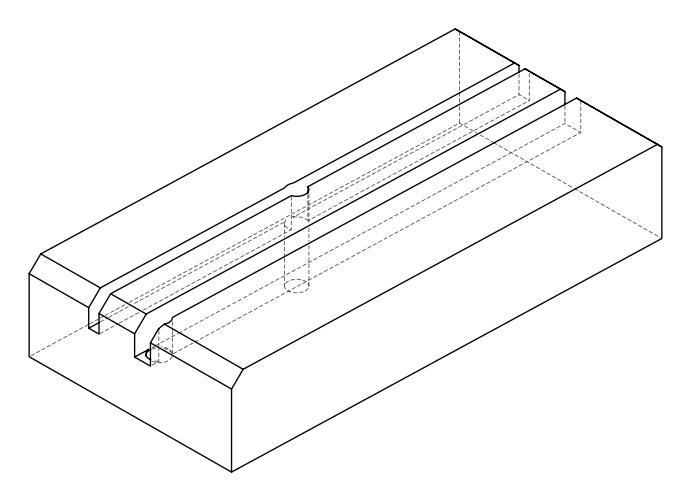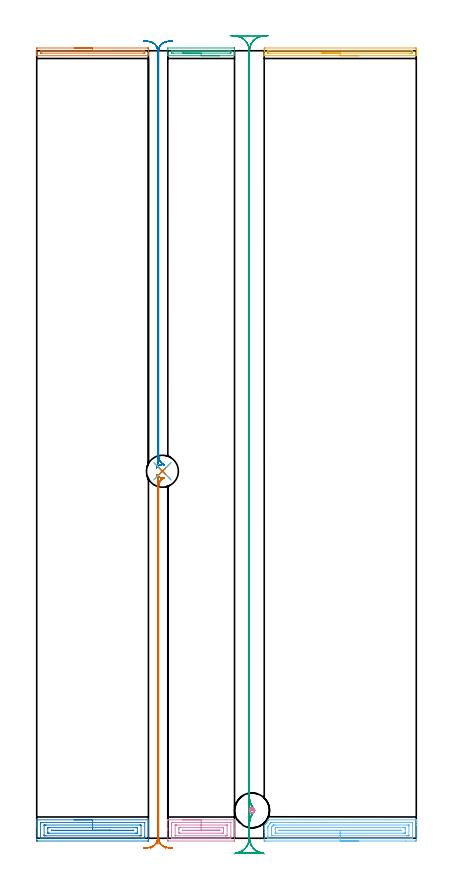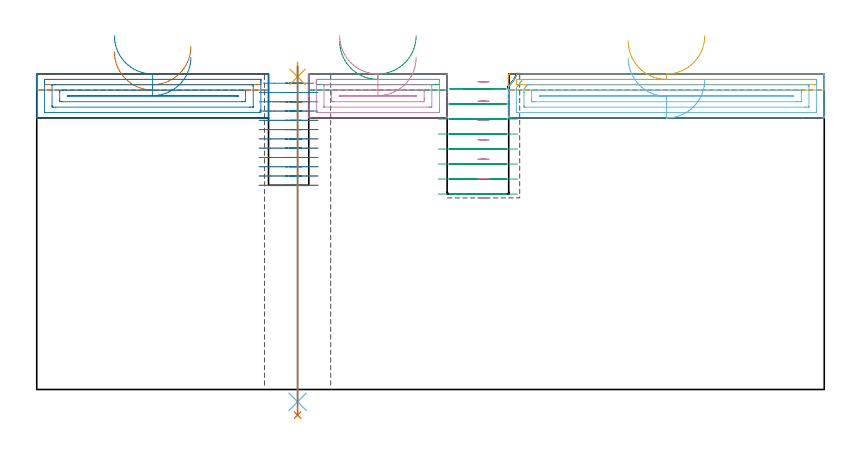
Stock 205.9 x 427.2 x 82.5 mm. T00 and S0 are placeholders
(PLAN: 13 operations, 5 tool changes, 48.9 min)
(1 AREA_MILL | FG_CHAMFER_SURFACE | UGT0205_001 | 1.13 min | 560 mm3)
(2 AREA_MILL_1 | FG_CHAMFER_SURFACE_1 | UGT0205_001 | 2.59 min | 4429 mm3)
(3 AREA_MILL_2 | FG_CHAMFER_SURFACE_2 | UGT0205_001 | 0.74 min | 368 mm3)
(4 AREA_MILL_3 | FG_CHAMFER_SURFACE_3 | UGT0205_001 | 1.61 min | 3001 mm3)
(5 AREA_MILL_4 | FG_CHAMFER_SURFACE_4 | UGT0205_001 | 1.48 min | 805 mm3)
(6 AREA_MILL_5 | FG_CHAMFER_SURFACE_5 | UGT0205_001 | 3.45 min | 5776 mm3)
(7 MILL_RECTANGULAR_SLOT | SLOT_RECTANGULAR | NXT0201_013 | Follow Part, ap 2.5, ae 75% | 10.15 min | 61553 mm3)
(8 MILL_RECTANGULAR_SLOT_1 | SLOT_RECTANGULAR_1 | NXT0201_013 | Follow Part, ap 2.5, ae 75% | 11.62 min | 69636 mm3)
(9 MILL_RECTANGULAR_SLOT_2 | SLOT_RECTANGULAR_2 | UGT0201_008 | Follow Part, ap 4, ae 75% | 14.98 min | 216012 mm3)
(10 MILL_BLIND_HOLE_FROM_SOLID_MATERIAL | STEP1POCKET | UGT0201_008 | Spiral | 0.39 min | 415 mm3)
(11 SPOT_DRILL | STEP1HOLE | NXT0321_9005460120000 | 0.03 min | 0 mm3)
(12 DRILL_THROUGH_HOLE_INTO_CENTER | STEP1HOLE | NXT0301_065 | 0.35 min | 3497 mm3)
(13 DRILL_TO_ENLARGE_THROUGH_HOLE | STEP1HOLE | UGT0301_244 | 0.37 min | 9830 mm3)
(TOOL UGT0205_001 | Chamfer Mill 20 x 3 x 45 deg. | D20 FL50 Z2)
(TOOL NXT0201_013 | ENDMILL 10mm | D10 FL30 Z4)
(TOOL UGT0201_008 | End Mill 16 mm | D16 FL32 Z4)
(TOOL NXT0321_9005460120000 | NC Spot Drill, 142deg, 12mm, Carbide, Uncoated | D12 PA142 FL30 Z2)
(TOOL NXT0301_065 | Carbide Drill 9.4mm [860.1-0940-075A1-MM 2214] | D9.4 PA140 FL98 Z2)
(TOOL UGT0301_244 | Twist Drill 17.3 mm | D17.3 PA118 FL130 Z2)
(OP 1 AREA_MILL)
G17 G21 G94 G90
T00 M6
G54
G17 G0 G90 X20.3 Y428.7 S1061 M3
G43 Z92.5 H0
Z88.3
G94 G1 X20.338 Z87.428 F250.
X20.452 Z86.564
X20.641 Z85.712
X20.903 Z84.88
X21.237 Z84.074
X21.64 Z83.3
X22.108 Z82.564
X22.64 Z81.872
X23.229 Z81.229
X23.872 Z80.64
X24.564 Z80.109
X25.3 Z79.64
X26.074 Z79.237
X26.88 Z78.903
X27.712 Z78.641
X28.564 Z78.452
X29.428 Z78.338
X30.3 Z78.3
X60.054
X60.321 Y428.698 Z78.302
X60.598 Y428.691 Z78.306
X60.6 Y428.548 Z78.449
Y428.349 Z78.649
Y426.6 Z80.396
Y426.2 Z80.799
Y425.251 Z81.747
Y424.851 Z82.147
Y424.66 Z82.338
X60.598 Y424.579 Z82.414
X60.59 Y424.503 Z82.489
X60.498 Y424.5 Z82.5
X0.102
X0.01 Y424.503 Z82.489
X0.002 Y424.579 Z82.414
X0. Y424.661 Z82.337
Y425.252 Z81.747
Y426.2 Z80.799
Y426.6 Z80.396
Y426.8 Z80.197
Y428.548 Z78.449
X0.002 Y428.691 Z78.306
X0.28 Y428.7 Z78.3
X30.3
Y427.286 Z79.714
X57.581
X58.278 Y427.284 Z79.716
X58.473 Y427.282 Z79.718
X58.575 Y427.279 Z79.721
X58.59 Y427.246 Z79.754
X58.596 Y427.161 Z79.839
X58.599 Y426.6 Z80.4
Y426.284 Z80.716
X58.592 Y425.966 Z81.034
X58.59 Y425.927 Z81.073
X58.579 Y425.921 Z81.079
X58.539 Y425.918 Z81.082
X58.452 Y425.916 Z81.084
X58.278 Y425.915 Z81.085
X58.086 Y425.914 Z81.086
X3.019
X2.322 Y425.916 Z81.084
X2.127 Y425.918 Z81.082
X2.025 Y425.921 Z81.079
X2.01 Y425.954 Z81.046
X2.004 Y426.039 Z80.961
X2.001 Y426.6 Z80.4
Y426.916 Z80.084
X2.008 Y427.234 Z79.766
X2.01 Y427.273 Z79.727
X2.021 Y427.279 Z79.721
X2.061 Y427.282 Z79.718
X2.148 Y427.284 Z79.716
X2.322 Y427.285 Z79.715
X2.514 Y427.286 Z79.714
X30.3
X31.172 Z79.752
X32.037 Z79.866
X32.888 Z80.055
X33.72 Z80.317
X34.526 Z80.651
X35.3 Z81.054
X36.036 Z81.523
X36.728 Z82.054
X37.371 Z82.643
X37.96 Z83.286
X38.492 Z83.978
X38.96 Z84.714
X39.363 Z85.488
X39.697 Z86.294
X39.959 Z87.126
X40.148 Z87.978
X40.262 Z88.843
X40.3 Z89.714
G0 Z92.5
M5
M2
(OP 2 AREA_MILL_1)
G17 G21 G94 G90
T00 M6
G54
G17 G0 G90 X20.3 Y10. S1061 M3
G43 Z92.5 H0
G94 G1 X20.338 Z91.628 F250.
X20.452 Z90.763
X20.641 Z89.912
X20.903 Z89.08
X21.237 Z88.274
X21.64 Z87.5
X22.108 Z86.764
X22.64 Z86.072
X23.229 Z85.429
X23.872 Z84.839
X24.564 Z84.308
X25.3 Z83.84
X26.074 Z83.437
X26.88 Z83.103
X27.712 Z82.841
X28.564 Z82.652
X29.428 Z82.538
X30.3 Z82.5
X60.498
X60.59 Y9.994 Z82.492
X60.6 Y9.79 Z82.288
Y8.182 Z80.68
Y7.778 Z80.274
Y7.576 Z80.073
Y6.896 Z79.393
Y6.694 Z79.192
Y6.014 Z78.507
Y-0.5 Z71.996
X60.596 Y-1.042 Z71.455
X60.592 Y-1.491 Z71.005
X60.51 Y-1.494 Z71.003
X60.054 Y-1.5 Z71.
X0.546
X0.114 Y-1.495 Z71.002
X0.01 Y-1.491 Z71.005
X0. Y-1.382 Z71.115
Y6.014 Z78.507
Y6.694 Z79.192
Y6.896 Z79.393
Y7.576 Z80.073
Y7.778 Z80.274
Y8.182 Z80.68
Y9.138 Z81.637
Y9.542 Z82.04
X0.001 Y9.792 Z82.29
X0.01 Y9.994 Z82.492
X0.102 Y10. Z82.5
X30.3
Y8.586 Z81.086
X58.353 Y8.585 Z81.085
X58.491 Y8.584 Z81.084
X58.559 Y8.581 Z81.081
X58.586 Y8.579 Z81.079
X58.59 Y8.561 Z81.061
X58.595 Y8.498 Z80.998
X58.599 Y8.341 Z80.841
Y0.722 Z73.222
X58.598 Y0.405 Z72.905
X58.59 Y0.083 Z72.583
X58.574 Y-0.079 Z72.421
X58.203 Y-0.086 Z72.414
X2.247
X2.109 Y-0.084 Z72.416
X2.041 Y-0.081 Z72.419
X2.014 Y-0.079 Z72.421
X2.01 Y-0.061 Z72.439
X2.005 Y0.002 Z72.502
X2.001 Y0.159 Z72.659
Y7.778 Z80.278
X2.002 Y8.095 Z80.595
X2.01 Y8.417 Z80.917
X2.026 Y8.579 Z81.079
X2.397 Y8.585 Z81.085
X30.3 Y8.586 Z81.086
Y7.171 Z79.671
X55.613
X56.226 Y7.17 Z79.67
X56.501 Y7.166 Z79.666
X56.584 Y7.165 Z79.665
X56.594 Y6.993 Z79.493
X56.598 Y6.896 Z79.396
X56.6 Y6.798 Z79.298
X56.599 Y1.507 Z74.007
X56.595 Y1.409 Z73.909
X56.59 Y1.345 Z73.845
X56.582 Y1.335 Z73.835
X56.57 Y1.333 Z73.833
X56.501 Y1.331 Z73.831
X55.891 Y1.329 Z73.829
X55.613 Y1.328 Z73.828
X4.987 Y1.329 Z73.829
X4.374 Y1.33 Z73.83
X4.098 Y1.333 Z73.833
X4.016 Y1.335 Z73.835
X4.006 Y1.507 Z74.007
X4.002 Y1.604 Z74.104
X4. Y1.702 Z74.202
X4.001 Y6.993 Z79.493
X4.005 Y7.091 Z79.591
X4.01 Y7.155 Z79.655
X4.018 Y7.165 Z79.665
X4.03 Y7.167 Z79.667
X4.098 Y7.169 Z79.669
X4.709 Y7.171 Z79.671
X4.987
X30.3
Y5.757 Z78.257
X53.837
X54.097 Y5.756 Z78.256
X54.534 Y5.752 Z78.252
X54.577 Y5.751 Z78.251
X54.59 Y5.698 Z78.198
X54.594 Y5.551 Z78.051
X54.6 Y5.257 Z77.757
Y3.368 Z75.868
X54.596 Y2.989 Z75.489
X54.592 Y2.8 Z75.3
X54.59 Y2.758 Z75.258
X54.555 Y2.75 Z75.25
X54.462 Y2.747 Z75.247
X53.837 Y2.743 Z75.243
X53.578
X6.763
X6.503 Y2.744 Z75.244
X6.066 Y2.748 Z75.248
X6.023 Y2.749 Z75.249
X6.01 Y2.802 Z75.302
X6.006 Y2.949 Z75.449
X6. Y3.243 Z75.743
Y5.132 Z77.632
X6.004 Y5.511 Z78.011
X6.008 Y5.7 Z78.2
X6.01 Y5.742 Z78.242
X6.045 Y5.75 Z78.25
X6.138 Y5.753 Z78.253
X6.763 Y5.757 Z78.257
X7.022
X30.3
Y4.343 Z76.843
X52.154
X52.342 Y4.342 Z76.842
X52.467 Y4.34 Z76.84
X52.565 Y4.336 Z76.836
X52.592 Y4.332 Z76.832
X52.593 Y4.325 Z76.825
X52.597 Y4.25 Z76.75
Y4.183 Z76.683
X52.595 Y4.168 Z76.668
X52.593 Y4.165 Z76.665
X52.56 Y4.162 Z76.662
X52.436 Y4.159 Z76.659
X52.248 Y4.157 Z76.657
X52.154
X8.446
X8.258 Y4.158 Z76.658
X8.133 Y4.16 Z76.66
X8.034 Y4.164 Z76.664
X8.008 Y4.168 Z76.668
X8.007 Y4.175 Z76.675
X8.002 Y4.25 Z76.75
X8.003 Y4.317 Z76.817
X8.005 Y4.332 Z76.832
X8.007 Y4.335 Z76.835
X8.04 Y4.338 Z76.838
X8.165 Y4.341 Z76.841
X8.352 Y4.343 Z76.843
X8.446
X30.3
X31.172 Z76.881
X32.036 Z76.995
X32.888 Z77.184
X33.72 Z77.446
X34.526 Z77.78
X35.3 Z78.183
X36.036 Z78.652
X36.728 Z79.183
X37.371 Z79.772
X37.96 Z80.415
X38.492 Z81.107
X38.96 Z81.843
X39.363 Z82.617
X39.697 Z83.423
X39.959 Z84.255
X40.148 Z85.107
X40.262 Z85.972
X40.3 Z86.843
G0 Z92.5
M5
M2
(OP 3 AREA_MILL_2)
G17 G21 G94 G90
T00 M6
G54
G17 G0 G90 X99.2 Y424.5 S1061 M3
G43 Z92.5 H0
G94 G1 X99.162 Z91.628 F250.
X99.048 Z90.763
X98.859 Z89.912
X98.597 Z89.08
X98.263 Z88.274
X97.86 Z87.5
X97.392 Z86.764
X96.86 Z86.072
X96.271 Z85.429
X95.628 Z84.839
X94.936 Z84.308
X94.2 Z83.84
X93.426 Z83.437
X92.62 Z83.103
X91.788 Z82.841
X90.936 Z82.652
X90.072 Z82.538
X89.2 Z82.5
X71.118
X71.11 Y424.505 Z82.494
X71.1 Y424.529 Z82.47
Y428.693 Z78.307
X71.118 Y428.7 Z78.3
X107.018
X107.282 Y428.695 Z78.305
X107.3 Y428.693 Z78.307
X107.299 Y424.528 Z82.471
X107.29 Y424.505 Z82.494
X107.281 Y424.5 Z82.5
X89.2
Y425.914 Z81.086
X74.015
X73.324 Y425.917 Z81.083
X73.128 Y425.919 Z81.081
X73.108 Y425.923 Z81.077
X73.106 Y425.927 Z81.073
X73.101 Y425.946 Z81.054
X73.1 Y426.6 Z80.4
X73.101 Y426.821 Z80.179
X73.105 Y427.043 Z79.957
X73.11 Y427.19 Z79.81
X73.117 Y427.279 Z79.721
X73.151 Y427.281 Z79.719
X73.324 Y427.284 Z79.716
X73.514 Y427.285 Z79.715
X104.385 Y427.286 Z79.714
X105.076 Y427.283 Z79.717
X105.272 Y427.281 Z79.719
X105.292 Y427.277 Z79.723
X105.294 Y427.273 Z79.727
X105.299 Y427.254 Z79.746
X105.3 Y426.6 Z80.4
X105.299 Y426.379 Z80.621
X105.295 Y426.157 Z80.843
X105.29 Y426.009 Z80.991
X105.283 Y425.921 Z81.079
X105.249 Y425.919 Z81.081
X105.076 Y425.916 Z81.084
X104.886 Y425.915 Z81.085
X89.2 Y425.914 Z81.086
X88.328 Z81.124
X87.464 Z81.238
X86.612 Z81.426
X85.78 Z81.689
X84.974 Z82.023
X84.2 Z82.425
X83.464 Z82.894
X82.772 Z83.425
X82.129 Z84.015
X81.54 Z84.658
X81.008 Z85.35
X80.54 Z86.086
X80.137 Z86.86
X79.803 Z87.666
X79.541 Z88.498
X79.352 Z89.349
X79.238 Z90.214
X79.2 Z91.086
G0 Z92.5
M5
M2
(OP 4 AREA_MILL_3)
G17 G21 G94 G90
T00 M6
G54
G17 G0 G90 X79.2 Y10. S1061 M3
G43 Z92.5 H0
G94 G1 X79.238 Z91.628 F250.
X79.352 Z90.763
X79.541 Z89.912
X79.803 Z89.08
X80.137 Z88.274
X80.54 Z87.5
X81.008 Z86.764
X81.54 Z86.072
X82.129 Z85.429
X82.772 Z84.839
X83.464 Z84.308
X84.2 Z83.84
X84.974 Z83.437
X85.78 Z83.103
X86.612 Z82.841
X87.464 Z82.652
X88.328 Z82.538
X89.2 Z82.5
X107.282
X107.29 Y9.995 Z82.495
X107.3 Y9.961 Z82.461
Y5.095 Z77.595
Y4.253 Z76.747
X107.299 Y-1.042 Z71.454
X107.297 Y-1.494 Z71.001
X107.295 Y-1.496 Z71.
X106.841 Y-1.5
X71.559
X71.129 Y-1.493 Z71.003
X71.11 Y-1.491 Z71.005
X71.1 Y-1.464 Z71.031
Y4.25 Z76.744
Y5.095 Z77.594
X71.101 Y9.964 Z82.463
X71.11 Y9.995 Z82.495
X71.118 Y10. Z82.5
X89.2
Y8.586 Z81.086
X105.151 Y8.585 Z81.085
X105.261 Y8.581 Z81.081
X105.283 Y8.579 Z81.079
X105.291 Y8.57 Z81.07
X105.297 Y8.549 Z81.049
X105.299 Y8.526 Z81.026
Y0.722 Z73.222
X105.298 Y0.501 Z73.001
X105.29 Y0.276 Z72.776
X105.269 Y-0.079 Z72.421
X105.076 Y-0.084 Z72.416
X105.002 Y-0.085 Z72.415
X73.249
X73.139 Y-0.081 Z72.419
X73.117 Y-0.079 Z72.421
X73.109 Y-0.07 Z72.43
X73.103 Y-0.049 Z72.451
X73.101 Y-0.026 Z72.474
X73.1 Y7.778 Z80.278
X73.102 Y8. Z80.5
X73.11 Y8.225 Z80.725
X73.131 Y8.579 Z81.079
X73.324 Y8.584 Z81.084
X73.398 Y8.585 Z81.085
X89.2 Y8.586 Z81.086
Y7.172 Z79.672
X103.194 Y7.171 Z79.671
X103.232 Y7.169 Z79.669
X103.267 Y7.165 Z79.665
X103.29 Y7.156 Z79.656
X103.294 Y7.11 Z79.61
X103.3 Y6.908 Z79.408
Y1.604 Z74.104
X103.294 Y1.387 Z73.887
X103.29 Y1.339 Z73.839
X103.165 Y1.334 Z73.834
X102.982 Y1.33 Z73.83
X102.706 Y1.329 Z73.829
X102.43 Y1.328 Z73.828
X75.206 Y1.329 Z73.829
X75.168 Y1.331 Z73.831
X75.133 Y1.335 Z73.835
X75.11 Y1.344 Z73.844
X75.106 Y1.391 Z73.891
X75.1 Y1.592 Z74.092
Y6.896 Z79.396
X75.106 Y7.113 Z79.613
X75.11 Y7.161 Z79.661
X75.235 Y7.166 Z79.666
X75.418 Y7.17 Z79.67
X75.694 Y7.171 Z79.671
X75.97 Y7.172 Z79.672
X89.2
Y5.757 Z78.257
X100.666
X100.924 Y5.756 Z78.256
X101.287 Y5.75 Z78.25
X101.299 Y5.382 Z77.882
X101.3 Y3.617 Z76.117
X101.297 Y3.368 Z75.868
X101.285 Y2.75 Z75.25
X100.666 Y2.744 Z75.244
X100.41 Y2.743 Z75.243
X77.734
X77.476 Y2.744 Z75.244
X77.113 Y2.75 Z75.25
X77.101 Y3.118 Z75.618
X77.1 Y4.883 Z77.383
X77.103 Y5.132 Z77.632
X77.115 Y5.75 Z78.25
X77.734 Y5.756 Z78.256
X77.99 Y5.757 Z78.257
X89.2
Y4.343 Z76.843
X98.902
X98.995 Y4.342 Z76.842
X99.181 Y4.338 Z76.838
X99.291 Y4.335 Z76.835
X99.294 Y4.306 Z76.806
X99.298 Y4.25 Z76.75
Y4.2 Z76.7
X99.295 Y4.176 Z76.676
X99.292 Y4.168 Z76.668
X99.273 Y4.164 Z76.664
X99.089 Y4.159 Z76.659
X98.995 Y4.157 Z76.657
X79.498
X79.405 Y4.158 Z76.658
X79.218 Y4.162 Z76.662
X79.109 Y4.165 Z76.665
X79.106 Y4.194 Z76.694
X79.102 Y4.25 Z76.75
Y4.3 Z76.8
X79.105 Y4.324 Z76.824
X79.108 Y4.332 Z76.832
X79.127 Y4.336 Z76.836
X79.312 Y4.341 Z76.841
X79.405 Y4.343 Z76.843
X89.2
X90.072 Z76.881
X90.936 Z76.995
X91.788 Z77.184
X92.62 Z77.446
X93.426 Z77.78
X94.2 Z78.183
X94.936 Z78.652
X95.628 Z79.183
X96.271 Z79.772
X96.86 Z80.415
X97.392 Z81.107
X97.86 Z81.843
X98.263 Z82.617
X98.597 Z83.423
X98.859 Z84.255
X99.048 Z85.107
X99.162 Z85.972
X99.2 Z86.843
G0 Z92.5
M5
M2
(OP 5 AREA_MILL_4)
G17 G21 G94 G90
T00 M6
G54
G17 G0 G90 X174.65 Y424.5 S1061 M3
G43 Z92.5 H0
G94 G1 X174.612 Z91.628 F250.
X174.498 Z90.763
X174.309 Z89.912
X174.047 Z89.08
X173.713 Z88.274
X173.31 Z87.5
X172.842 Z86.764
X172.31 Z86.072
X171.721 Z85.429
X171.078 Z84.839
X170.386 Z84.308
X169.65 Z83.84
X168.876 Z83.437
X168.07 Z83.103
X167.238 Z82.841
X166.386 Z82.652
X165.522 Z82.538
X164.65 Z82.5
X123.568
X123.41 Y424.502 Z82.488
X123.402 Y424.631 Z82.362
X123.4 Y424.764 Z82.235
Y425.068 Z81.931
Y425.726 Z81.269
Y426.929 Z80.068
Y427.474 Z79.52
Y428.076 Z78.919
X123.403 Y428.349 Z78.646
X123.41 Y428.692 Z78.303
X123.658 Y428.697 Z78.3
X124.014 Y428.7
X205.286
X205.642 Y428.697
X205.89 Y428.692 Z78.303
X205.9 Y428.349 Z78.646
Y428.076 Z78.919
Y427.474 Z79.52
Y426.929 Z80.068
Y426.6 Z80.396
Y426.054 Z80.942
Y425.726 Z81.269
Y425.068 Z81.931
Y424.764 Z82.235
Y424.632 Z82.36
X205.89 Y424.502 Z82.488
X205.732 Y424.5 Z82.5
X164.65
Y425.914 Z81.086
X125.801
X125.607 Y425.915 Z81.085
X125.452 Y425.919 Z81.081
X125.419 Y425.921 Z81.079
X125.41 Y425.937 Z81.063
X125.406 Y425.966 Z81.034
X125.401 Y426.117 Z80.883
X125.4 Y426.6 Z80.4
Y426.992 Z80.008
X125.403 Y427.123 Z79.877
X125.41 Y427.227 Z79.773
X125.416 Y427.279 Z79.721
X125.451 Y427.28 Z79.72
X125.801 Y427.285 Z79.715
X125.993 Y427.286 Z79.714
X126.694
X203.499
X203.693 Y427.285 Z79.715
X203.848 Y427.281 Z79.719
X203.881 Y427.279 Z79.721
X203.89 Y427.263 Z79.737
X203.894 Y427.234 Z79.766
X203.899 Y427.083 Z79.917
X203.9 Y426.6 Z80.4
Y426.208 Z80.792
X203.896 Y426.077 Z80.923
X203.89 Y425.973 Z81.027
X203.884 Y425.921 Z81.079
X203.849 Y425.919 Z81.081
X203.499 Y425.915 Z81.085
X203.307 Y425.914 Z81.086
X202.606
X164.65
X163.778 Z81.124
X162.914 Z81.238
X162.062 Z81.427
X161.23 Z81.689
X160.424 Z82.023
X159.65 Z82.426
X158.914 Z82.894
X158.222 Z83.425
X157.579 Z84.015
X156.99 Z84.658
X156.458 Z85.35
X155.99 Z86.086
X155.587 Z86.86
X155.253 Z87.666
X154.991 Z88.498
X154.802 Z89.349
X154.688 Z90.214
X154.65 Z91.086
G0 Z92.5
M5
M2
(OP 6 AREA_MILL_5)
G17 G21 G94 G90
T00 M6
G54
G17 G0 G90 X174.65 Y-1.5 S1061 M3
G43 Z92.5 H0
Z81.
G94 G1 X174.612 Z80.128 F250.
X174.498 Z79.264
X174.309 Z78.412
X174.047 Z77.58
X173.713 Z76.774
X173.31 Z76.
X172.842 Z75.264
X172.31 Z74.572
X171.721 Z73.929
X171.078 Z73.34
X170.386 Z72.809
X169.65 Z72.34
X168.876 Z71.937
X168.07 Z71.603
X167.238 Z71.341
X166.386 Z71.152
X165.522 Z71.038
X164.65 Z71.
X124.014
X123.555 Y-1.496 Z71.002
X123.409 Y-1.492 Z71.006
X123.4 Y-1.042 Z71.456
Y3.368 Z75.863
Y4.801 Z77.297
Y5.132 Z77.627
Y5.795 Z78.295
Y6.671 Z79.17
X123.41 Y6.835 Z79.334
X123.415 Y6.852 Z79.352
X123.551 Y6.993 Z79.493
X123.656 Y7.103 Z79.602
X123.865 Y7.337 Z79.833
X124.014 Y7.501 Z80.001
X124.091 Y7.591 Z80.09
X124.132 Y7.644 Z80.144
X124.233 Y7.778 Z80.274
X124.312 Y7.88 Z80.379
X124.39 Y7.981 Z80.48
X124.498 Y8.136 Z80.635
X124.555 Y8.219 Z80.715
X124.61 Y8.296 Z80.795
X124.669 Y8.381 Z80.88
X124.789 Y8.572 Z81.071
X124.844 Y8.66 Z81.156
X124.907 Y8.76 Z81.259
X124.982 Y8.879 Z81.379
X125.185 Y9.258 Z81.757
X125.419 Y9.733 Z82.232
X125.464 Y9.831 Z82.329
X125.545 Y9.996 Z82.49
X125.801 Y10. Z82.5
X205.732
X205.892 Y9.997 Z82.488
X205.894 Y9.994 Z82.484
X205.9 Y9.656 Z82.155
Y9.323 Z81.822
Y8.66 Z81.155
Y7.446 Z79.943
Y6.896 Z79.39
Y-1.042 Z71.456
X205.898 Y-1.319 Z71.178
X205.89 Y-1.492 Z71.006
X205.716 Y-1.499 Z70.999
X205.286 Y-1.5 Z71.
X200.206
X164.65
Y-0.086 Z72.414
X125.801 Y-0.085 Z72.415
X125.724 Z72.416
X125.429 Y-0.079 Z72.421
X125.41 Y0.017 Z72.517
X125.403 Y0.233 Z72.733
X125.401 Y0.722 Z73.222
X125.4 Y1.118 Z73.618
X125.401 Y5.527 Z78.027
X125.404 Y6.014 Z78.514
X125.407 Y6.402 Z78.902
X125.801 Y6.857 Z79.357
X125.818 Y6.879 Z79.379
X125.832 Y6.896 Z79.396
X126.195 Y7.388 Z79.888
X126.469 Y7.778 Z80.278
X126.559 Y7.911 Z80.411
X126.694 Y8.121 Z80.621
X126.901 Y8.455 Z80.955
X126.98 Y8.579 Z81.079
X127.662 Y8.586 Z81.086
X203.499 Y8.585 Z81.085
X203.576 Y8.584 Z81.084
X203.871 Y8.579 Z81.079
X203.89 Y8.483 Z80.983
X203.897 Y8.268 Z80.768
X203.899 Y7.778 Z80.278
X203.9 Y7.382 Z79.882
Y0.722 Z73.222
X203.898 Y0.328 Z72.828
X203.89 Y-0.068 Z72.432
X203.887 Y-0.08 Z72.42
X203.881 Y-0.082 Z72.418
X203.857 Y-0.084 Z72.416
X203.806 Y-0.085 Z72.415
X203.704 Y-0.086 Z72.414
X164.65
Y1.328 Z73.828
X127.866 Y1.329 Z73.829
X127.587 Y1.33 Z73.83
X127.494 Y1.332 Z73.832
X127.422 Y1.335 Z73.835
X127.41 Y1.339 Z73.839
X127.406 Y1.367 Z73.867
X127.403 Y1.42 Z73.92
X127.401 Y1.604 Z74.104
X127.4 Y1.789 Z74.289
Y4.434 Z76.934
X127.401 Y5.132 Z77.632
X127.403 Y5.313 Z77.813
X127.424 Y6.014 Z78.514
X127.587 Y6.22 Z78.72
X127.878 Y6.608 Z79.108
X128.091 Y6.896 Z79.396
X128.256 Y7.117 Z79.617
X128.285 Y7.155 Z79.655
X128.342 Y7.165 Z79.665
X128.48 Y7.166 Z79.666
X129.095 Y7.171 Z79.671
X201.434
X201.713 Y7.17 Z79.67
X201.806 Y7.168 Z79.668
X201.878 Y7.165 Z79.665
X201.89 Y7.161 Z79.661
X201.894 Y7.133 Z79.633
X201.897 Y7.08 Z79.58
X201.899 Y6.896 Z79.396
X201.9 Y6.712 Z79.212
X201.899 Y1.604 Z74.104
X201.897 Y1.423 Z73.923
X201.89 Y1.36 Z73.86
X201.88 Y1.335 Z73.835
X201.852 Y1.334 Z73.834
X201.713 Y1.331 Z73.831
X201.099 Y1.329 Z73.829
X200.82
X164.65 Y1.328 Z73.828
Y2.743 Z75.243
X130.266
X130.005 Y2.744 Z75.244
X129.526 Y2.748 Z75.248
X129.418 Y2.75 Z75.25
X129.41 Y2.937 Z75.437
X129.4 Y3.341 Z75.841
Y3.368 Z75.868
X129.401 Y5.132 Z77.632
X129.413 Y5.557 Z78.057
X129.416 Y5.608 Z78.108
X129.436 Y5.647 Z78.147
X129.485 Y5.713 Z78.213
X129.507 Y5.741 Z78.241
X129.544 Y5.75 Z78.25
X129.637 Y5.753 Z78.253
X130.266 Y5.757 Z78.257
X130.526
X199.034
X199.295 Y5.756 Z78.256
X199.774 Y5.752 Z78.252
X199.882 Y5.75 Z78.25
X199.89 Y5.563 Z78.063
X199.9 Y5.159 Z77.659
Y5.132 Z77.632
X199.899 Y2.834 Z75.334
X199.897 Y2.78 Z75.28
X199.892 Y2.755 Z75.255
X199.888 Y2.75 Z75.25
X199.877 Y2.748 Z75.248
X199.666 Y2.744 Z75.244
X199.034 Y2.743 Z75.243
X198.774
X164.65
Y4.157 Z76.657
X131.958
X131.769 Y4.159 Z76.659
X131.41 Y4.165 Z76.665
X131.408 Y4.25 Z76.75
X131.41 Y4.324 Z76.824
X131.676 Y4.336 Z76.836
X131.864 Y4.342 Z76.842
X131.958 Y4.343 Z76.843
X132.052
X197.342
X197.531 Y4.341 Z76.841
X197.89 Y4.335 Z76.835
X197.892 Y4.25 Z76.75
X197.89 Y4.176 Z76.676
X197.625 Y4.164 Z76.664
X197.436 Y4.158 Z76.658
X197.342 Y4.157 Z76.657
X197.248
X164.65
X163.778 Z76.695
X162.914 Z76.809
X162.062 Z76.998
X161.23 Z77.26
X160.424 Z77.594
X159.65 Z77.997
X158.914 Z78.465
X158.222 Z78.996
X157.579 Z79.586
X156.99 Z80.229
X156.458 Z80.921
X155.99 Z81.657
X155.587 Z82.431
X155.253 Z83.237
X154.991 Z84.069
X154.802 Z84.92
X154.688 Z85.785
X154.65 Z86.657
G0 Z92.5
M5
M2
(OP 7 MILL_RECTANGULAR_SLOT)
G17 G21 G94 G90
T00 M6
G54
G17 G0 G90 X66.1 Y-0.404 S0 M3
G43 Z92.507 H0
Z80.075
G94 G1 Y2.596 F250.
Y190.951 F500.
G2 X69.232 Y195.588 R5.
G1 X69.229 Y195.598
G2 X65.096 Y197.18 R3.65
G1 X65.087 Y197.174
G2 X65.6 Y194.969 R5.
G1 Y2.595
Y-0.405 F250.
G0 X66.252 Y-3.239 Z77.65
G1 X66.106 Y-0.243
G2 X66.1 Y0. R5. F500.
G1 Y190.951
G2 X69.232 Y195.588 R5.
G1 X69.229 Y195.598
G2 X65.096 Y197.18 R3.65
G1 X65.087 Y197.174
G2 X65.6 Y194.969 R5.
G1 Y0.
G2 X65.594 Y-0.246 R5.
G1 X65.447 Y-3.242 F250.
G0 Z92.507
X70.159 Y-5.754
Z75.225
G1 X67.869 Y-3.816
G2 X66.1 Y0. R5. F500.
G1 Y190.951
G2 X69.232 Y195.588 R5.
G1 X69.229 Y195.598
G2 X65.096 Y197.18 R3.65
G1 X65.087 Y197.174
G2 X65.6 Y194.969 R5.
G1 Y0.
G2 X63.83 Y-3.817 R5.
G1 X61.54 Y-5.755 F250.
G0 X72.398 Y-5.685 Z72.8
G1 X69.546 Y-4.752
G2 X66.1 Y0. R5. F500.
G1 Y190.951
G2 X69.231 Y195.588 R5.
G1 X69.229 Y195.598
G2 X65.096 Y197.18 R3.65
G1 X65.087 Y197.174
G2 X65.6 Y194.969 R5.
G1 Y0.
G2 X62.158 Y-4.751 R5.
G1 X59.307 Y-5.686 F250.
G0 X73.535 Y-5.298 Z70.375
G1 X70.553 Y-4.97
G2 X66.1 Y0. R5. F500.
G1 Y190.951
G2 X69.232 Y195.588 R5.
G1 X69.229 Y195.598
G2 X65.096 Y197.18 R3.65
G1 X65.087 Y197.174
G2 X65.6 Y194.969 R5.
G1 Y0.
G2 X61.147 Y-4.97 R5.
G1 X58.165 Y-5.298 F250.
G0 X73.535 Z67.95
G1 X70.553 Y-4.97
G2 X66.1 Y0. R5. F500.
G1 Y190.951
G2 X69.232 Y195.588 R5.
G1 X69.229 Y195.598
G2 X65.096 Y197.18 R3.65
G1 X65.087 Y197.174
G2 X65.6 Y194.969 R5.
G1 Y0.
G2 X61.147 Y-4.97 R5.
G1 X58.165 Y-5.298 F250.
G0 X73.535 Z65.525
G1 X70.553 Y-4.97
G2 X66.1 Y0. R5. F500.
G1 Y190.951
G2 X69.232 Y195.588 R5.
G1 X69.229 Y195.598
G2 X65.096 Y197.18 R3.65
G1 X65.087 Y197.174
G2 X65.6 Y194.969 R5.
G1 Y0.
G2 X61.147 Y-4.97 R5.
G1 X58.165 Y-5.298 F250.
G0 X73.535 Z63.1
G1 X70.553 Y-4.97
G2 X66.1 Y0. R5. F500.
G1 Y190.951
G2 X69.232 Y195.588 R5.
G1 X69.229 Y195.598
G2 X65.096 Y197.18 R3.65
G1 X65.087 Y197.174
G2 X65.6 Y194.969 R5.
G1 Y0.
G2 X61.147 Y-4.97 R5.
G1 X58.165 Y-5.298 F250.
G0 X73.535 Z60.675
G1 X70.553 Y-4.97
G2 X66.1 Y0. R5. F500.
G1 Y190.951
G2 X69.232 Y195.588 R5.
G1 X69.229 Y195.598
G2 X65.096 Y197.18 R3.65
G1 X65.087 Y197.174
G2 X65.6 Y194.969 R5.
G1 Y0.
G2 X61.147 Y-4.97 R5.
G1 X58.165 Y-5.298 F250.
G0 X73.535 Z58.25
G1 X70.553 Y-4.97
G2 X66.1 Y0. R5. F500.
G1 Y190.951
G2 X69.232 Y195.588 R5.
G1 X69.229 Y195.598
G2 X65.096 Y197.18 R3.65
G1 X65.087 Y197.174
G2 X65.6 Y194.969 R5.
G1 Y0.
G2 X61.147 Y-4.97 R5.
G1 X58.165 Y-5.298 F250.
G0 X73.535 Z55.825
G1 X70.553 Y-4.97
G2 X66.1 Y0. R5. F500.
G1 Y190.951
G2 X69.232 Y195.588 R5.
G1 X69.229 Y195.598
G2 X65.096 Y197.18 R3.65
G1 X65.087 Y197.174
G2 X65.6 Y194.969 R5.
G1 Y0.
G2 X61.147 Y-4.97 R5.
G1 X58.165 Y-5.298 F250.
G0 X73.535 Z53.4
G1 X70.553 Y-4.97
G2 X66.1 Y0. R5. F500.
G1 Y190.951
G2 X69.232 Y195.588 R5.
G1 X69.229 Y195.598
G2 X65.096 Y197.18 R3.65
G1 X65.087 Y197.174
G2 X65.6 Y194.969 R5.
G1 Y0.
G2 X61.147 Y-4.97 R5.
G1 X58.165 Y-5.298 F250.
G0 Z92.507
M5
M2
(OP 8 MILL_RECTANGULAR_SLOT_1)
G17 G21 G94 G90
T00 M6
G54
G17 G0 G90 X59.28 Y432.88 S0 M3
G43 Z92.507 H0
Z80.081
G94 G1 X62.135 Y431.958 F250.
G2 X65.6 Y427.2 R5. F500.
G1 Y203.231
G2 X65.087 Y201.026 R5.
G1 X65.096 Y201.02
G2 X69.229 Y202.602 R3.65
G1 X69.232 Y202.612
G2 X66.1 Y207.249 R5.
G1 Y427.2
G2 X69.59 Y431.967 R5.
G1 X72.45 Y432.873 F250.
G0 X58.165 Y432.498 Z77.655
G1 X61.147 Y432.17
G2 X65.6 Y427.2 R5. F500.
G1 Y203.231
G2 X65.087 Y201.026 R5.
G1 X65.096 Y201.02
G2 X69.229 Y202.602 R3.65
G1 X69.232 Y202.612
G2 X66.1 Y207.249 R5.
G1 Y427.2
G2 X70.553 Y432.17 R5.
G1 X73.535 Y432.498 F250.
G0 X58.165 Z75.23
G1 X61.147 Y432.17
G2 X65.6 Y427.2 R5. F500.
G1 Y203.231
G2 X65.087 Y201.026 R5.
G1 X65.096 Y201.02
G2 X69.229 Y202.602 R3.65
G1 X69.232 Y202.612
G2 X66.1 Y207.249 R5.
G1 Y427.2
G2 X70.553 Y432.17 R5.
G1 X73.535 Y432.498 F250.
G0 X58.165 Z72.804
G1 X61.147 Y432.17
G2 X65.6 Y427.2 R5. F500.
G1 Y203.231
G2 X65.087 Y201.026 R5.
G1 X65.096 Y201.02
G2 X69.229 Y202.602 R3.65
G1 X69.232 Y202.612
G2 X66.1 Y207.249 R5.
G1 Y427.2
G2 X70.553 Y432.17 R5.
G1 X73.535 Y432.498 F250.
G0 X58.165 Z70.379
G1 X61.147 Y432.17
G2 X65.6 Y427.2 R5. F500.
G1 Y203.231
G2 X65.087 Y201.026 R5.
G1 X65.096 Y201.02
G2 X69.229 Y202.602 R3.65
G1 X69.232 Y202.612
G2 X66.1 Y207.249 R5.
G1 Y427.2
G2 X70.553 Y432.17 R5.
G1 X73.535 Y432.498 F250.
G0 X58.165 Z67.953
G1 X61.147 Y432.17
G2 X65.6 Y427.2 R5. F500.
G1 Y203.231
G2 X65.087 Y201.026 R5.
G1 X65.096 Y201.02
G2 X69.229 Y202.602 R3.65
G1 X69.232 Y202.612
G2 X66.1 Y207.249 R5.
G1 Y427.2
G2 X70.553 Y432.17 R5.
G1 X73.535 Y432.498 F250.
G0 X58.165 Z65.528
G1 X61.147 Y432.17
G2 X65.6 Y427.2 R5. F500.
G1 Y203.231
G2 X65.087 Y201.026 R5.
G1 X65.096 Y201.02
G2 X69.229 Y202.602 R3.65
G1 X69.232 Y202.612
G2 X66.1 Y207.249 R5.
G1 Y427.2
G2 X70.553 Y432.17 R5.
G1 X73.535 Y432.498 F250.
G0 X58.165 Z63.102
G1 X61.147 Y432.17
G2 X65.6 Y427.2 R5. F500.
G1 Y203.231
G2 X65.087 Y201.026 R5.
G1 X65.096 Y201.02
G2 X69.229 Y202.602 R3.65
G1 X69.232 Y202.612
G2 X66.1 Y207.249 R5.
G1 Y427.2
G2 X70.553 Y432.17 R5.
G1 X73.535 Y432.498 F250.
G0 X58.165 Z60.677
G1 X61.147 Y432.17
G2 X65.6 Y427.2 R5. F500.
G1 Y203.231
G2 X65.087 Y201.026 R5.
G1 X65.096 Y201.02
G2 X69.229 Y202.602 R3.65
G1 X69.232 Y202.612
G2 X66.1 Y207.249 R5.
G1 Y427.2
G2 X70.553 Y432.17 R5.
G1 X73.535 Y432.498 F250.
G0 X58.165 Z58.251
G1 X61.147 Y432.17
G2 X65.6 Y427.2 R5. F500.
G1 Y203.231
G2 X65.087 Y201.026 R5.
G1 X65.096 Y201.02
G2 X69.229 Y202.602 R3.65
G1 X69.232 Y202.612
G2 X66.1 Y207.249 R5.
G1 Y427.2
G2 X70.553 Y432.17 R5.
G1 X73.535 Y432.498 F250.
G0 X58.165 Z55.826
G1 X61.147 Y432.17
G2 X65.6 Y427.2 R5. F500.
G1 Y203.231
G2 X65.087 Y201.026 R5.
G1 X65.096 Y201.02
G2 X69.229 Y202.602 R3.65
G1 X69.232 Y202.612
G2 X66.1 Y207.249 R5.
G1 Y427.2
G2 X70.553 Y432.17 R5.
G1 X73.535 Y432.498 F250.
G0 X58.165 Z53.4
G1 X61.147 Y432.17
G2 X65.6 Y427.2 R5. F500.
G1 Y203.231
G2 X65.087 Y201.026 R5.
G1 X65.096 Y201.02
G2 X69.229 Y202.602 R3.65
G1 X69.232 Y202.612
G2 X66.1 Y207.249 R5.
G1 Y427.2
G2 X70.553 Y432.17 R5.
G1 X73.535 Y432.498 F250.
G0 Z92.507
M5
M2
(OP 9 MILL_RECTANGULAR_SLOT_2)
G17 G21 G94 G90
T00 M6
G54
G17 G0 G90 X119.16 Y-7.418 S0 M3
G43 Z92.5 H0
Z78.575
G94 G1 X117.244 Y-5.109 F250.
G2 X115.4 Y0. R8. F500.
G1 Y8.337
G2 X117.701 Y13.952 R8.
G1 X117.695 Y13.959
G2 X117.695 Y16.241 R-1.45
G1 X117.701 Y16.248
G2 X115.4 Y21.863 R8.
G1 Y427.2
G2 X122.683 Y435.168 R8.
G1 X122.684 Y435.198
X122.498 Y435.2
X108.203
X108.016 Y435.198
X108.017 Y435.168
G2 X115.3 Y427.2 R8.
G1 Y0.
G2 X113.457 Y-5.107 R8.
G1 X111.542 Y-7.416 F250.
G0 Z92.5
X123.713 Y-8.538
Z74.65
G1 X120.867 Y-7.588
G2 X115.4 Y0. R8. F500.
G1 Y8.337
G2 X117.701 Y13.952 R8.
G1 X117.695 Y13.959
G2 X117.695 Y16.241 R-1.45
G1 X117.701 Y16.248
G2 X115.4 Y21.863 R8.
G1 Y427.2
G2 X122.708 Y435.17 R8.
G1 Y435.2
X107.992
Y435.17
G2 X115.3 Y427.2 R8.
G1 Y0.
G2 X109.838 Y-7.587 R8.
G1 X106.993 Y-8.538 F250.
G0 Z92.5
X105.004 Y435.43
Z70.725
G1 X107.992 Y435.17
G2 X115.3 Y427.2 R8. F500.
G1 Y0.
G2 X107.992 Y-7.97 R8.
G1 Y-8.
X122.708
Y-7.97
G2 X115.4 Y0. R8.
G1 Y8.337
G2 X117.701 Y13.952 R8.
G1 X117.695 Y13.959
G2 X117.695 Y16.241 R-1.45
G1 X117.701 Y16.248
G2 X115.4 Y21.863 R8.
G1 Y427.2
G2 X122.708 Y435.17 R8.
G1 X125.696 Y435.43 F250.
G0 X105.004 Z66.8
G1 X107.992 Y435.17
G2 X115.3 Y427.2 R8. F500.
G1 Y0.
G2 X107.992 Y-7.97 R8.
G1 Y-8.
X122.708
Y-7.97
G2 X115.4 Y0. R8.
G1 Y8.337
G2 X117.701 Y13.952 R8.
G1 X117.695 Y13.959
G2 X117.695 Y16.241 R-1.45
G1 X117.701 Y16.248
G2 X115.4 Y21.863 R8.
G1 Y427.2
G2 X122.708 Y435.17 R8.
G1 X125.696 Y435.43 F250.
G0 X105.004 Z62.875
G1 X107.992 Y435.17
G2 X115.3 Y427.2 R8. F500.
G1 Y0.
G2 X107.992 Y-7.97 R8.
G1 Y-8.
X122.708
Y-7.97
G2 X115.4 Y0. R8.
G1 Y8.337
G2 X117.701 Y13.952 R8.
G1 X117.695 Y13.959
G2 X117.695 Y16.241 R-1.45
G1 X117.701 Y16.248
G2 X115.4 Y21.863 R8.
G1 Y427.2
G2 X122.708 Y435.17 R8.
G1 X125.696 Y435.43 F250.
G0 X105.004 Z58.95
G1 X107.992 Y435.17
G2 X115.3 Y427.2 R8. F500.
G1 Y0.
G2 X107.992 Y-7.97 R8.
G1 Y-8.
X122.708
Y-7.97
G2 X115.4 Y0. R8.
G1 Y8.337
G2 X117.701 Y13.952 R8.
G1 X117.695 Y13.959
G2 X117.695 Y16.241 R-1.45
G1 X117.701 Y16.248
G2 X115.4 Y21.863 R8.
G1 Y427.2
G2 X122.708 Y435.17 R8.
G1 X125.696 Y435.43 F250.
G0 X105.004 Z55.025
G1 X107.992 Y435.17
G2 X115.3 Y427.2 R8. F500.
G1 Y0.
G2 X107.992 Y-7.97 R8.
G1 Y-8.
X122.708
Y-7.97
G2 X115.4 Y0. R8.
G1 Y8.337
G2 X117.701 Y13.952 R8.
G1 X117.695 Y13.959
G2 X117.695 Y16.241 R-1.45
G1 X117.701 Y16.248
G2 X115.4 Y21.863 R8.
G1 Y427.2
G2 X122.708 Y435.17 R8.
G1 X125.696 Y435.43 F250.
G0 X105.004 Z51.1
G1 X107.992 Y435.17
G2 X115.3 Y427.2 R8. F500.
G1 Y0.
G2 X107.992 Y-7.97 R8.
G1 Y-8.
X122.708
Y-7.97
G2 X115.4 Y0. R8.
G1 Y8.337
G2 X117.701 Y13.952 R8.
G1 X117.695 Y13.959
G2 X117.695 Y16.241 R-1.45
G1 X117.701 Y16.248
G2 X115.4 Y21.863 R8.
G1 Y427.2
G2 X122.708 Y435.17 R8.
G1 X125.696 Y435.43 F250.
G0 Z92.5
M5
M2
(OP 10 MILL_BLIND_HOLE_FROM_SOLID_MATERIAL)
G17 G21 G94 G90
T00 M6
G54
G17 G0 G90 X116.8 Y15.1 S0 M3
G43 Z92.5 H0
Z80.443
G94 G3 X117.525 Y15.825 R0.725 F250.
X116.8 Y16.55 R0.725
X115.35 Y15.1 R1.45
X116.8 Y16.55 R-1.45
X116.075 Y15.825 R0.725
X116.8 Y15.1 R0.725
G0 Z75.386
G3 X117.525 Y15.825 R0.725
X116.8 Y16.55 R0.725
X115.35 Y15.1 R1.45
X116.8 Y16.55 R-1.45
X116.075 Y15.825 R0.725
X116.8 Y15.1 R0.725
G0 Z70.329
G3 X117.525 Y15.825 R0.725
X116.8 Y16.55 R0.725
X115.35 Y15.1 R1.45
X116.8 Y16.55 R-1.45
X116.075 Y15.825 R0.725
X116.8 Y15.1 R0.725
G0 Z65.271
G3 X117.525 Y15.825 R0.725
X116.8 Y16.55 R0.725
X115.35 Y15.1 R1.45
X116.8 Y16.55 R-1.45
X116.075 Y15.825 R0.725
X116.8 Y15.1 R0.725
G0 Z60.214
G3 X117.525 Y15.825 R0.725
X116.8 Y16.55 R0.725
X115.35 Y15.1 R1.45
X116.8 Y16.55 R-1.45
X116.075 Y15.825 R0.725
X116.8 Y15.1 R0.725
G0 Z55.157
G3 X117.525 Y15.825 R0.725
X116.8 Y16.55 R0.725
X115.35 Y15.1 R1.45
X116.8 Y16.55 R-1.45
X116.075 Y15.825 R0.725
X116.8 Y15.1 R0.725
G0 Z50.1
G3 X117.525 Y15.825 R0.725
X116.8 Y16.55 R0.725
X115.35 Y15.1 R1.45
X116.8 Y16.55 R-1.45
X116.075 Y15.825 R0.725
X116.8 Y15.1 R0.725
G0 Z92.5
M5
M2
(OP 11 SPOT_DRILL)
G17 G21 G94 G90
T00 M6
G54
G17 G0 G90 X68.2 Y199.1 S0 M3
G43 Z92.5 H0
G94 G81 G98 Z81.755 F250. R85.5
G80
M5
M2
(OP 12 DRILL_THROUGH_HOLE_INTO_CENTER)
G17 G21 G94 G90
T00 M6
G54
G17 G0 G90 X68.2 Y199.1 S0 M3
G43 Z92.5 H1
G94 G73 G98 Z-3.211 F250. Q8.571 R84.5
G80
M5
M2
(OP 13 DRILL_TO_ENLARGE_THROUGH_HOLE)
G17 G21 G94 G90
T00 M6
G54
G17 G0 G90 X68.2 Y199.1 S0 M3
G43 Z92.5 H0
G94 G73 G98 Z-6.697 F250. Q14.866 R84.5
G80
M5
M2
